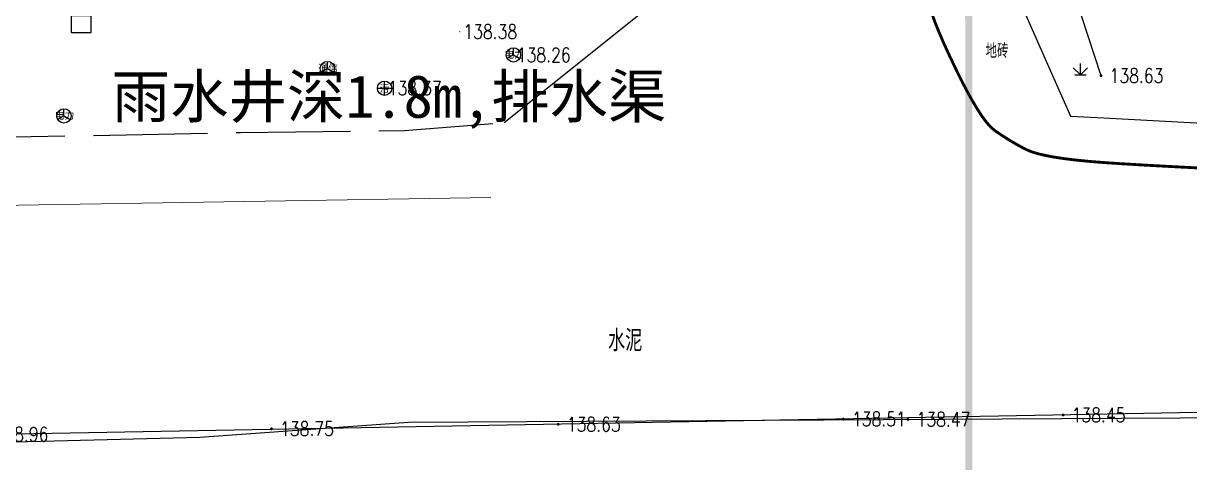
# Model space of a CAD drawing. Extents: x 529262 to 576451, y 2694391 to 2717535.
# Drawn here: x 566587.6 to 566669.3, y 2709680.9 to 2709711.6 of the extents above; entities that cross this region are included whole.
import ezdxf
from ezdxf.enums import TextEntityAlignment as Align
from ezdxf.xclip import XClip

# ---------------------------------------------------------------- set-up
doc = ezdxf.new("R2010")
doc.units = 0
doc.header["$XCLIPFRAME"] = 0
doc.linetypes.add('X2', pattern=[10, 8, -2])
for name, color, linetype in [('a红线图', 1, 'Continuous'), ('COMPONENT', 8, 'Continuous'), ('DLSS', 4, 'Continuous'), ('DMTZ', 8, 'Continuous'), ('GCD', 8, 'Continuous'), ('GXYZ', 8, 'Continuous'), ('JMD', 8, 'Continuous'), ('PP-COM', 7, 'Continuous'), ('RD-中线', 40, 'Continuous'), ('ZBTZ', 8, 'Continuous'), ('ZJ', 7, 'Continuous')]:
    doc.layers.add(name, color=color, linetype=linetype)
doc.layers.add('现状管道深度（物探资料）', color=2, linetype='Continuous', plot=False)
doc.styles.add('HZ', font='rs.shx', dxfattribs={"width": 0.8, "bigfont": 'hztxt.shx'})
doc.styles.get("Standard").update_dxf_attribs({"font": '', "height": 2.5, "bigfont": 'smfs.shx'})
doc.styles.add('宋体', font='', dxfattribs={"width": 0.75})
doc.styles.get('Standard').set_extended_font_data('FangSong_GB2312')
doc.styles.get('宋体').set_extended_font_data('SimSun')
doc.linetypes.add('10422', pattern='A,0.75,[150,AAA.SHX,S=0.5,R=0,X=0,Y=0.5],1.5,[177,AAA.SHX,S=1,R=0,X=0,Y=0.4],0.75', length=3)
doc.linetypes.add('1161', pattern='A,0,[149,AAA.SHX,S=0.15,R=0,X=0,Y=0],-1.6', length=1.6)
doc.linetypes.add('444', pattern='A,4.5,[145,AAA.SHX,S=1,R=0,X=0,Y=1],4.5,-0.5,[146,AAA.SHX,S=1,R=0,X=0,Y=0],-0.5', length=10)

# ---------------------------------------------------------------- blocks, each defined once
blk = doc.blocks.new('A$C19FD0107')
at = {"layer": 'RD-中线', "color": 8, "linetype": 'Continuous'}
blk.add_lwpolyline([(-1765.321, 14833.87), (-1870.242, 14834.357, -0.07773), (-2297.406, 14903.198), (-2763.512, 15055.044, -0.002412), (-2772.671, 15058.077), (-3168.085, 15191.127, 0.031805), (-3413.657, 15256.716), (-3481.168, 15270.218, 0.040764), (-3610.522, 15285.281), (-3824.794, 15292.664, 0.003807), (-3833.928, 15292.909), (-3984.459, 15295.801, 0.004916), (-3996.258, 15295.912), (-4213.605, 15295.813, 0.004475), (-4218.975, 15295.763), (-4356.098, 15293.246, -0.000047), (-4356.155, 15293.245), (-5280.162, 15276.46)], format="xyb", dxfattribs=at)
at = {"layer": 'RD-中线', "color": 8, "linetype": 'Continuous', "flags": 128}
for points in [[(-4490.734, 14139.438, 0), (-4490.29, 14139.417)], [(-3818.251, 14086.168, 0), (-3817.74, 14086.169)]]:
    blk.add_lwpolyline(points, format="xyb", dxfattribs=at)
blk = doc.blocks.new('GC200')
at = {"linetype": 'Continuous', "const_width": 0.2, "flags": 128}
blk.add_lwpolyline([(-0.1, 0, 1), (0.1, 0, 1)], format="xyb", close=True, dxfattribs=at)
blk = doc.blocks.new('gc124')
at = {"color": 8}
for p, q in [((-1, 1), (0, 0)), ((-0.8, 0), (0.8, 0)), ((0, 0), (0, 1.6)), ((0, 0), (1, 1))]:
    blk.add_line(p, q, dxfattribs=at)
blk = doc.blocks.new('gcbj0102')
for p, q in [((-1, 0), (1, 0)), ((0, -1), (0, 1))]:
    blk.add_line(p, q)
blk.add_circle((0, 0), 1)
blk = doc.blocks.new('gcbj0107')
for q in [(-0.87, -0.5), (0, 1), (0.87, -0.5)]:
    blk.add_line((0, 0), q)
blk.add_circle((0, 0), 1)

msp = doc.modelspace()

# ---------------------------------------------------------------- linework, layer by layer
at = {"const_width": 0.5}
msp.add_lwpolyline([(566028.964, 2709839.461), (565876.265, 2709839.261), (565876.394, 2709267.88), (566408.228, 2709267.964), (566408.154, 2709339.933), (566653.935, 2709340), (566653.753, 2709778.668), (566028.899, 2709776.063), (566028.964, 2709839.461)], dxfattribs=at)
at = {"layer": 'a红线图', "color": 8, "linetype": 'Continuous', "lineweight": 0, "flags": 128}
msp.add_lwpolyline([(564727.349, 2709667.84), (566620.304, 2709699.43)], dxfattribs=at)
msp.add_lwpolyline([(564727.349, 2709667.84), (566620.304, 2709699.43)], dxfattribs=at)
at = {"layer": 'DLSS', "linetype": 'Continuous', "elevation": 138.15, "flags": 128}
msp.add_lwpolyline([(566621.247, 2709704.68), (566621.247, 2709704.68), (566652.952, 2709730.049), (566653.32, 2709730.946), (566653.126, 2709731.621), (566651.473, 2709733.708)], dxfattribs=at)
at = {"layer": 'DLSS', "linetype": 'Continuous', "const_width": 0.2}
msp.add_lwpolyline([(566651.224, 2709712.231), (566651.427, 2709711.675), (566651.685, 2709711.035), (566651.998, 2709710.308), (566652.366, 2709709.496), (566652.79, 2709708.599), (566653.228, 2709707.706), (566653.641, 2709706.909), (566654.028, 2709706.208), (566654.39, 2709705.602), (566654.726, 2709705.091), (566655.036, 2709704.675), (566655.321, 2709704.356), (566655.581, 2709704.131), (566655.831, 2709703.956), (566656.088, 2709703.783), (566656.351, 2709703.613), (566656.621, 2709703.445), (566656.898, 2709703.28), (566657.181, 2709703.117), (566657.471, 2709702.957), (566657.767, 2709702.8), (566658.115, 2709702.649), (566658.558, 2709702.508), (566659.096, 2709702.377), (566659.73, 2709702.256), (566660.459, 2709702.145), (566661.283, 2709702.044), (566661.397, 2709702.033)], dxfattribs=at)
msp.add_lwpolyline([(566651.224, 2709712.231), (566651.427, 2709711.675), (566651.685, 2709711.035), (566651.998, 2709710.308), (566652.366, 2709709.496), (566652.79, 2709708.599), (566653.228, 2709707.706), (566653.641, 2709706.909), (566654.028, 2709706.208), (566654.39, 2709705.602), (566654.726, 2709705.091), (566655.036, 2709704.675), (566655.321, 2709704.356), (566655.581, 2709704.131), (566655.831, 2709703.956), (566656.088, 2709703.783), (566656.351, 2709703.613), (566656.621, 2709703.445), (566656.898, 2709703.28), (566657.181, 2709703.117), (566657.471, 2709702.957), (566657.767, 2709702.8), (566658.115, 2709702.649), (566658.558, 2709702.508), (566659.096, 2709702.377), (566659.73, 2709702.256), (566660.459, 2709702.145), (566661.283, 2709702.044), (566661.397, 2709702.033)], dxfattribs=at)
at = {"layer": 'DLSS', "linetype": 'X2', "flags": 128}
msp.add_lwpolyline([(566473.115, 2709702.009), (566473.216, 2709701.306), (566499.863, 2709701.931), (566602.786, 2709703.976), (566614.256, 2709704.111), (566621.247, 2709704.68)], dxfattribs=at)
at = {"layer": 'DLSS', "linetype": 'Continuous', "const_width": 0.2, "elevation": 138.333, "flags": 128}
msp.add_lwpolyline([(566661.397, 2709702.033), (566662.202, 2709701.953), (566663.217, 2709701.872), (566664.431, 2709701.791), (566665.947, 2709701.7), (566667.766, 2709701.6), (566669.887, 2709701.49)], dxfattribs=at)
msp.add_lwpolyline([(566661.397, 2709702.033), (566662.202, 2709701.953), (566663.217, 2709701.872), (566664.431, 2709701.791), (566665.947, 2709701.7), (566667.766, 2709701.6), (566669.887, 2709701.49)], dxfattribs=at)
at = {"layer": 'DMTZ', "linetype": '10422'}
msp.add_lwpolyline([(566663.045, 2709707.954), (566660.778, 2709714.951), (566678.795, 2709733.677), (566681.063, 2709733.54)], dxfattribs=at)
msp.add_lwpolyline([(566663.045, 2709707.954), (566660.778, 2709714.951), (566678.795, 2709733.677), (566681.063, 2709733.54)], dxfattribs=at)
at = {"layer": 'GXYZ', "linetype": 'Continuous', "flags": 128}
msp.add_lwpolyline([(566590.909, 2709712.152), (566590.909, 2709710.989), (566592.317, 2709710.989), (566592.317, 2709712.152)], close=True, dxfattribs=at)
at = {"layer": 'JMD', "linetype": '444', "flags": 128}
msp.add_lwpolyline([(566448.105, 2709679.011), (566546.096, 2709681.278), (566599.934, 2709682.641), (566614.55, 2709683.695), (566672.77, 2709684.004), (566687.838, 2709683.703), (566702.303, 2709683.402), (566712.136, 2709681.984)], dxfattribs=at)
at = {"layer": 'ZBTZ', "linetype": '1161', "elevation": 138.537, "flags": 128}
for points in [[(566682.916, 2709736.508), (566677.885, 2709736.793), (566656.604, 2709714.862), (566660.918, 2709705.129), (566663.251, 2709705.002)], [(566682.916, 2709736.508), (566677.885, 2709736.793), (566656.604, 2709714.862), (566660.918, 2709705.129), (566663.251, 2709705.002)], [(566663.251, 2709705.002), (566699.937, 2709703.009), (566708.087, 2709714.05), (566690.126, 2709736.1), (566682.916, 2709736.508)], [(566663.251, 2709705.002), (566699.937, 2709703.009), (566708.087, 2709714.05), (566690.126, 2709736.1), (566682.916, 2709736.508)]]:
    msp.add_lwpolyline(points, dxfattribs=at)

# ---------------------------------------------------------------- block references
at = {"layer": 'COMPONENT', "linetype": 'Continuous', "xscale": 0.5, "yscale": 0.5}
for name, p in [('gcbj0107', (566621.896, 2709709.41)), ('gcbj0107', (566608.867, 2709708.457)), ('gcbj0102', (566612.866, 2709707.075)), ('gcbj0107', (566590.415, 2709705.138))]:
    msp.add_blockref(name, p, dxfattribs=at)
at = {"layer": 'GCD', "linetype": 'Continuous'}
ref = msp.add_blockref('GC200', (566618.144, 2709711.036, 138.378), dxfattribs=dict(at, xscale=0.1999999999534339, yscale=0.1999999999534339, zscale=0.1999999999534339))
ref.add_attrib('height', '138.38', dxfattribs={"linetype": 'Continuous', "height": 1, "style": 'HZ', "width": 0.8}).set_placement((566618.384, 2709711.036, 138.378), align=Align.MIDDLE_LEFT)
ref = msp.add_blockref('GC200', (566618.144, 2709711.036, 138.378), dxfattribs=dict(at, xscale=0.1999999999534339, yscale=0.1999999999534339, zscale=0.1999999999534339))
ref.add_attrib('height', '138.38', dxfattribs={"linetype": 'Continuous', "height": 1, "style": 'HZ', "width": 0.8}).set_placement((566618.384, 2709711.036, 138.378), align=Align.MIDDLE_LEFT)
ref = msp.add_blockref('GC200', (566621.888, 2709709.408, 138.261), dxfattribs=dict(at, xscale=0.1999999999534339, yscale=0.1999999999534339, zscale=0.1999999999534339))
ref.add_attrib('height', '138.26', dxfattribs={"linetype": 'Continuous', "height": 1, "style": 'HZ', "width": 0.8}).set_placement((566622.128, 2709709.408, 138.261), align=Align.MIDDLE_LEFT)
ref = msp.add_blockref('GC200', (566621.888, 2709709.408, 138.261), dxfattribs=dict(at, xscale=0.1999999999534339, yscale=0.1999999999534339, zscale=0.1999999999534339))
ref.add_attrib('height', '138.26', dxfattribs={"linetype": 'Continuous', "height": 1, "style": 'HZ', "width": 0.8}).set_placement((566622.128, 2709709.408, 138.261), align=Align.MIDDLE_LEFT)
ref = msp.add_blockref('GC200', (566663.046, 2709707.953, 138.627), dxfattribs=dict(at, xscale=0.5, yscale=0.5, zscale=0.5))
ref.add_attrib('height', '138.63', dxfattribs={"linetype": 'Continuous', "height": 1, "style": 'HZ', "width": 0.8}).set_placement((566663.646, 2709707.953, 138.627), align=Align.MIDDLE_LEFT)
ref = msp.add_blockref('GC200', (566663.046, 2709707.953, 138.627), dxfattribs=dict(at, xscale=0.5, yscale=0.5, zscale=0.5))
ref.add_attrib('height', '138.63', dxfattribs={"linetype": 'Continuous', "height": 1, "style": 'HZ', "width": 0.8}).set_placement((566663.646, 2709707.953, 138.627), align=Align.MIDDLE_LEFT)
ref = msp.add_blockref('GC200', (566612.858, 2709707.079, 138.373), dxfattribs=dict(at, xscale=0.1999999999534339, yscale=0.1999999999534339, zscale=0.1999999999534339))
ref.add_attrib('height', '138.37', dxfattribs={"linetype": 'Continuous', "height": 1, "style": 'HZ', "width": 0.8}).set_placement((566613.098, 2709707.079, 138.373), align=Align.MIDDLE_LEFT)
ref = msp.add_blockref('GC200', (566612.858, 2709707.079, 138.373), dxfattribs=dict(at, xscale=0.1999999999534339, yscale=0.1999999999534339, zscale=0.1999999999534339))
ref.add_attrib('height', '138.37', dxfattribs={"linetype": 'Continuous', "height": 1, "style": 'HZ', "width": 0.8}).set_placement((566613.098, 2709707.079, 138.373), align=Align.MIDDLE_LEFT)
ref = msp.add_blockref('GC200', (566660.388, 2709684.194, 138.454), dxfattribs=dict(at, xscale=0.5, yscale=0.5, zscale=0.5))
ref.add_attrib('height', '138.45', dxfattribs={"linetype": 'Continuous', "height": 1, "style": 'HZ', "width": 0.8}).set_placement((566660.988, 2709684.194, 138.454), align=Align.MIDDLE_LEFT)
ref = msp.add_blockref('GC200', (566625.032, 2709683.542, 138.63), dxfattribs=dict(at, xscale=0.5, yscale=0.5, zscale=0.5))
ref.add_attrib('height', '138.63', dxfattribs={"linetype": 'Continuous', "height": 1, "style": 'HZ', "width": 0.8}).set_placement((566625.632, 2709683.542, 138.63), align=Align.MIDDLE_LEFT)
ref = msp.add_blockref('GC200', (566645.002, 2709683.903, 138.51), dxfattribs=dict(at, xscale=0.5, yscale=0.5, zscale=0.5))
ref.add_attrib('height', '138.51', dxfattribs={"linetype": 'Continuous', "height": 1, "style": 'HZ', "width": 0.8}).set_placement((566645.602, 2709683.903, 138.51), align=Align.MIDDLE_LEFT)
ref = msp.add_blockref('GC200', (566649.529, 2709683.88, 138.471), dxfattribs=dict(at, xscale=0.5, yscale=0.5, zscale=0.5))
ref.add_attrib('height', '138.47', dxfattribs={"linetype": 'Continuous', "height": 1, "style": 'HZ', "width": 0.8}).set_placement((566650.129, 2709683.88, 138.471), align=Align.MIDDLE_LEFT)
ref = msp.add_blockref('GC200', (566584.955, 2709682.844, 138.96), dxfattribs=dict(at, xscale=0.5, yscale=0.5, zscale=0.5))
ref.add_attrib('height', '138.96', dxfattribs={"linetype": 'Continuous', "height": 1, "style": 'HZ', "width": 0.8}).set_placement((566585.555, 2709682.844, 138.96), align=Align.MIDDLE_LEFT)
ref = msp.add_blockref('GC200', (566604.949, 2709683.224, 138.748), dxfattribs=dict(at, xscale=0.5, yscale=0.5, zscale=0.5))
ref.add_attrib('height', '138.75', dxfattribs={"linetype": 'Continuous', "height": 1, "style": 'HZ', "width": 0.8}).set_placement((566605.549, 2709683.224, 138.748), align=Align.MIDDLE_LEFT)
at = {"layer": 'PP-COM'}
ref = msp.add_blockref('A$C19FD0107', (570997.993, 2694390.603), dxfattribs=at)
XClip(ref).set_block_clipping_path([(-9366.4383134884, 14428.6043910822), (-3328.4480743363, 17452.7484863754)])
at = {"layer": 'ZBTZ', "linetype": 'Continuous', "xscale": 0.5, "yscale": 0.5}
msp.add_blockref('gc124', (566661.604, 2709708.009), dxfattribs=at)
msp.add_blockref('gc124', (566661.604, 2709708.009), dxfattribs=at)

# ---------------------------------------------------------------- texts
at = {"layer": 'GXYZ', "linetype": 'Continuous', "style": '宋体'}
for s, p in [('电力', (566621.94, 2709709.46)), ('通信', (566608.911, 2709708.508)), ('污', (566612.866, 2709707.068)), ('电力', (566590.459, 2709705.189))]:
    msp.add_text(s, height=0.5, dxfattribs=at).set_placement(p, align=Align.MIDDLE)
at = {"layer": 'ZJ', "color": 8, "linetype": 'Continuous', "style": 'HZ', "width": 0.8}
for s, height, p in [('地砖', 1, (566655.762, 2709709.743)), ('地砖', 1, (566655.762, 2709709.743)), ('水泥', 1.5, (566629.719, 2709689.483))]:
    msp.add_text(s, height=height, dxfattribs=at).set_placement(p, align=Align.MIDDLE)
at = {"layer": '现状管道深度（物探资料）', "color": 3}
msp.add_text('雨水井深1.8m,排水渠', height=3, dxfattribs=at).set_placement((566613.18, 2709706.505), align=Align.MIDDLE_CENTER)

doc.saveas('drawing.dxf')
